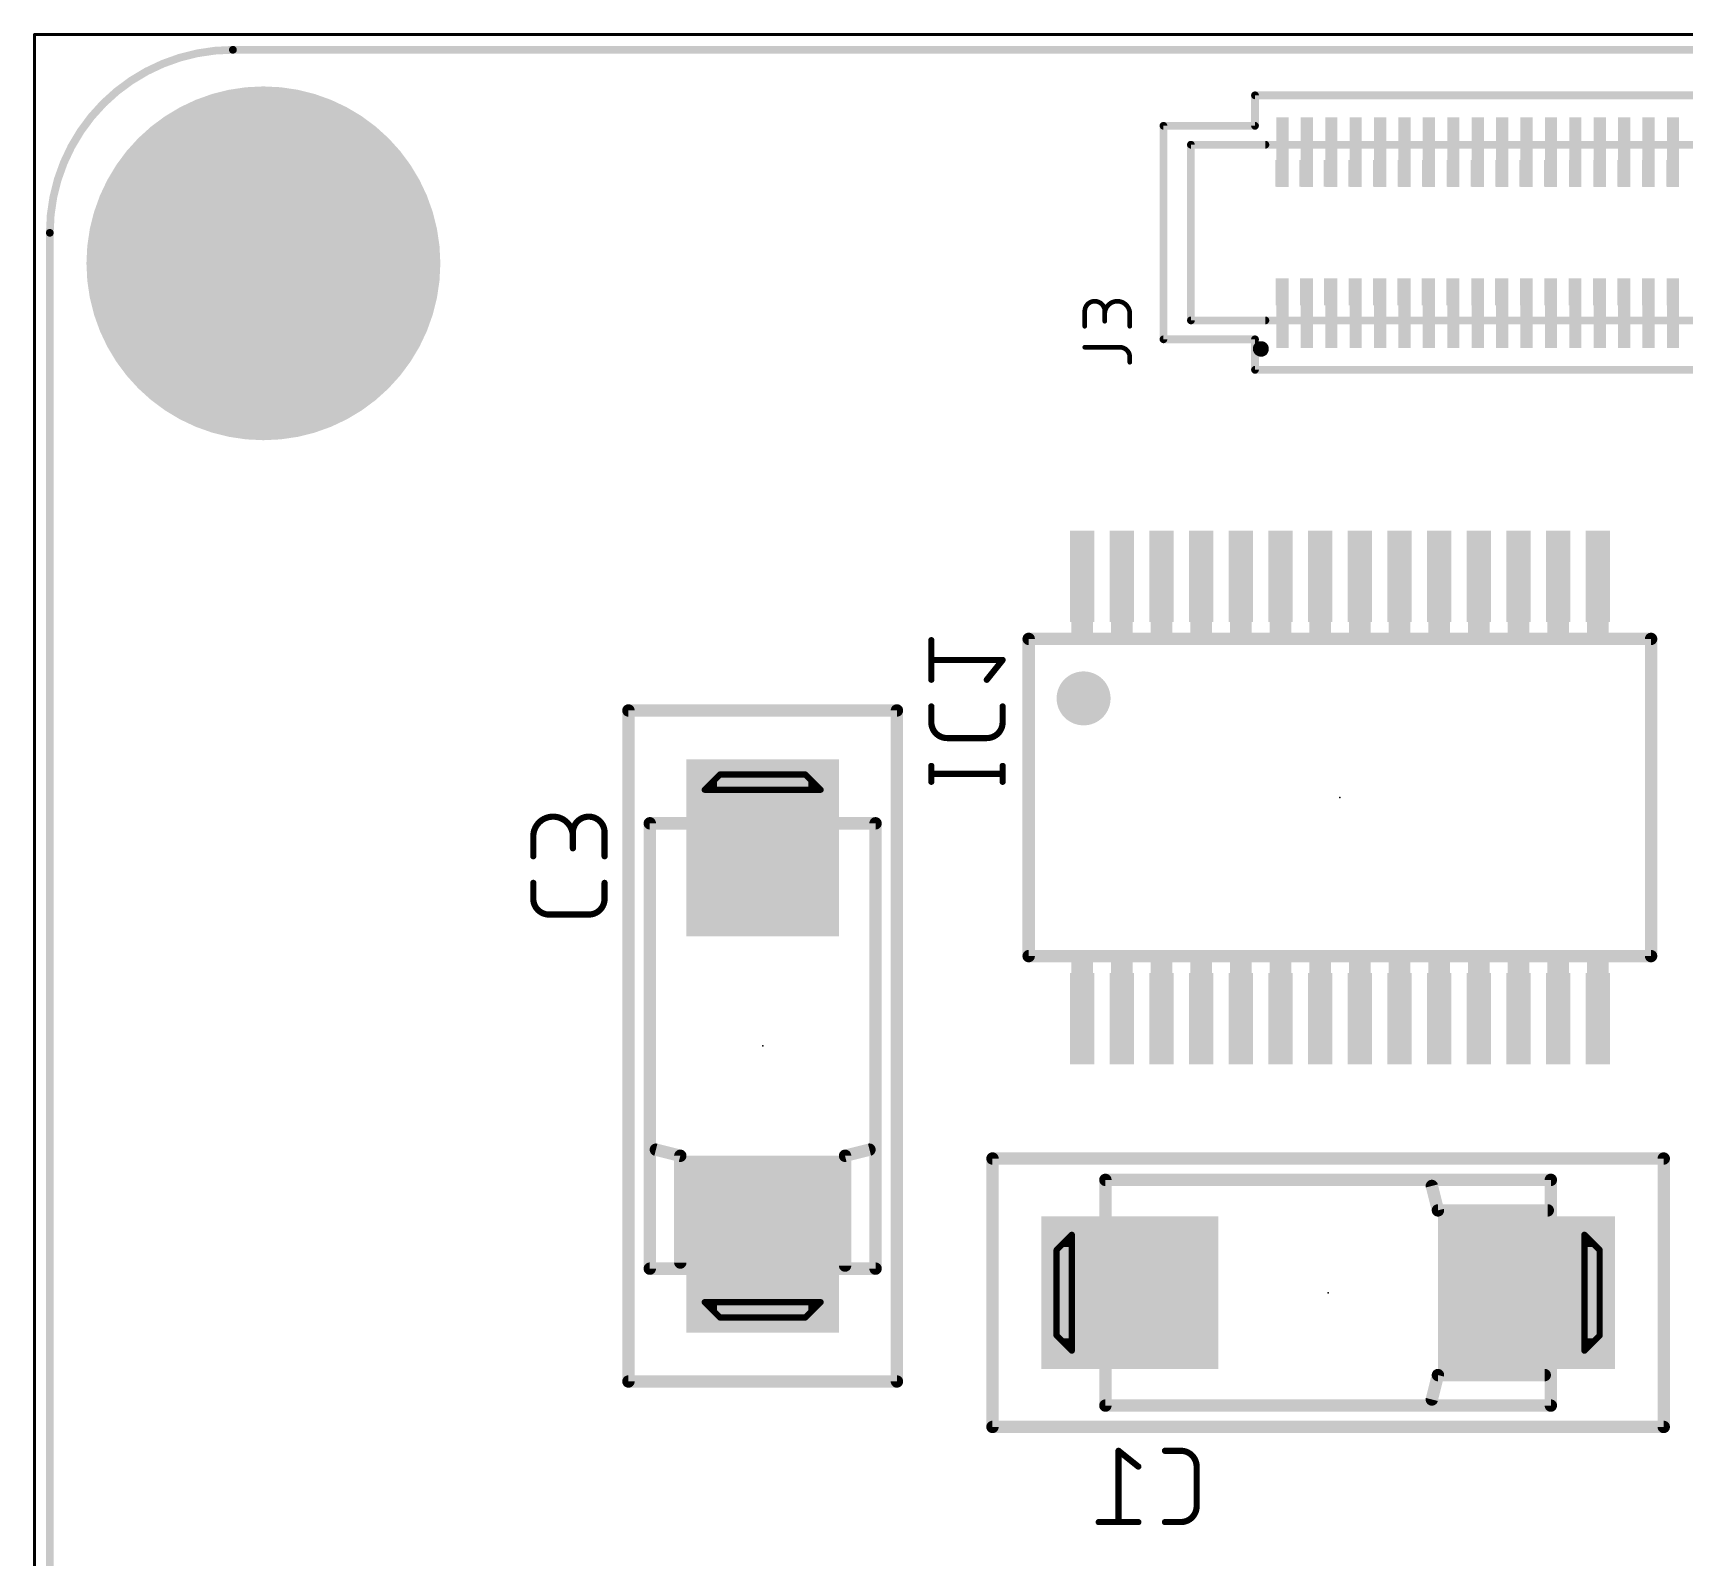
# Model space of a CAD drawing. Extents: x -68 to 70, y -45 to 46.
# Drawn here: x -21.38 to 5.7, y -3.03 to 21.97 of the extents above; entities that cross this region are included whole.
import ezdxf

# ---------------------------------------------------------------- set-up
doc = ezdxf.new("R2010")
doc.units = 0
for name, color, linetype in [('1', 12, 'CONTINUOUS'), ('16', 132, 'CONTINUOUS'), ('17', 110, 'CONTINUOUS'), ('21', 253, 'CONTINUOUS'), ('22', 253, 'CONTINUOUS'), ('24', 53, 'CONTINUOUS'), ('25', 253, 'CONTINUOUS'), ('26', 253, 'CONTINUOUS'), ('39', 12, 'CONTINUOUS'), ('40', 132, 'CONTINUOUS'), ('41', 12, 'CONTINUOUS'), ('43', 110, 'CONTINUOUS'), ('51', 253, 'CONTINUOUS'), ('52', 253, 'CONTINUOUS')]:
    doc.layers.add(name, color=color, linetype=linetype)

# ---------------------------------------------------------------- blocks, each defined once
blk = doc.blocks.new('RECT')
blk.add_solid([(-0.5, -0.5), (0.5, -0.5), (-0.5, 0.5), (0.5, 0.5)])
blk = doc.blocks.new('ROUNDP')
at = {"const_width": 0.5}
blk.add_lwpolyline([(0, -0.25, 1), (0, 0.25, 1), (0, -0.25)], format="xyb", dxfattribs=at)

msp = doc.modelspace()

# ---------------------------------------------------------------- linework, layer by layer
at = {"layer": '21'}
for points, const_width in [([(-18.1, 21.696, 0.4142), (-21.1, 18.696)], 0.127), ([(-18.1, 21.7278, 1), (-18.1, 21.6643)], 0.0635), ([(-18.1, 21.6643, 1), (-18.1, 21.7278)], 0.0635), ([(-2.3682, 20.14, 1), (-2.4318, 20.14)], 0.0635), ([(-2.4, 20.1717, 1), (-2.4, 20.1083)], 0.0635), ([(-21.0683, 18.696, 1), (-21.1318, 18.696)], 0.0635), ([(-21.1318, 18.696, 1), (-21.0683, 18.696)], 0.0635), ([(-2.4318, 17.26, 1), (-2.3682, 17.26)], 0.0635), ([(-2.4, 17.2918, 1), (-2.4, 17.2283)], 0.0635)]:
    msp.add_lwpolyline(points, format="xyb", dxfattribs=dict(at, const_width=const_width))
at = {"layer": '21', "const_width": 0.127}
for points in [[(30.9, 21.696), (-18.1, 21.696)], [(-2.4, 17.26), (-2.4, 20.14)], [(-2.4, 20.14), (20.2, 20.14)], [(-21.1, 18.696), (-21.1, -15.304)], [(20.2, 17.26), (-2.4, 17.26)]]:
    msp.add_lwpolyline(points, dxfattribs=at)
at = {"layer": '22', "const_width": 0.2032}
for points in [[(-5.059, 12.039), (5.141, 12.039)], [(-5.059, 6.839), (-5.059, 12.039)], [(5.141, 12.039), (5.141, 6.839)], [(-11.268, 1.716), (-11.268, 9.016)], [(-7.568, 9.016), (-7.568, 1.716)], [(5.141, 6.839), (-5.059, 6.839)], [(-10.768, 3.566), (-11.168, 3.666)], [(-8.068, 3.566), (-7.668, 3.666)], [(-3.802, 3.171), (3.498, 3.171)], [(1.648, 2.671), (1.548, 3.071)], [(1.648, -0.029), (1.548, -0.429)], [(3.498, -0.529), (-3.802, -0.529)]]:
    msp.add_lwpolyline(points, dxfattribs=at)
at = {"layer": '22'}
for points, const_width in [([(-5.059, 12.0898, 1), (-5.059, 11.9882)], 0.1016), ([(-5.0082, 12.039, 1), (-5.1098, 12.039)], 0.1016), ([(5.1918, 12.039, 1), (5.0902, 12.039)], 0.1016), ([(5.141, 11.9882, 1), (5.141, 12.0898)], 0.1016), ([(-4.159, 10.8429, 1), (-4.159, 11.2851, 1), (-4.159, 10.8429)], 0.4422), ([(-11.2172, 9.016, 1), (-11.3188, 9.016)], 0.1016), ([(-7.5172, 9.016, 1), (-7.6188, 9.016)], 0.1016), ([(-5.059, 6.8898, 1), (-5.059, 6.7882)], 0.1016), ([(-5.1098, 6.839, 1), (-5.0082, 6.839)], 0.1016), ([(5.0902, 6.839, 1), (5.1918, 6.839)], 0.1016), ([(5.141, 6.7882, 1), (5.141, 6.8898)], 0.1016), ([(-11.1557, 3.7153, 1), (-11.1803, 3.6167)], 0.1016), ([(-10.7803, 3.5167, 1), (-10.7557, 3.6153)], 0.1016), ([(-8.0803, 3.6153, 1), (-8.0557, 3.5167)], 0.1016), ([(-7.6557, 3.6167, 1), (-7.6803, 3.7153)], 0.1016), ([(-3.802, 3.2218, 1), (-3.802, 3.1202)], 0.1016), ([(3.498, 3.1202, 1), (3.498, 3.2218)], 0.1016), ([(1.5973, 3.0833, 1), (1.4987, 3.0587)], 0.1016), ([(1.5987, 2.6587, 1), (1.6973, 2.6833)], 0.1016), ([(-11.3188, 1.716, 1), (-11.2172, 1.716)], 0.1016), ([(-7.6188, 1.716, 1), (-7.5172, 1.716)], 0.1016), ([(1.6973, -0.0413, 1), (1.5987, -0.0167)], 0.1016), ([(-3.802, -0.4782, 1), (-3.802, -0.5798)], 0.1016), ([(1.4987, -0.4167, 1), (1.5973, -0.4413)], 0.1016), ([(3.498, -0.5798, 1), (3.498, -0.4782)], 0.1016)]:
    msp.add_lwpolyline(points, format="xyb", dxfattribs=dict(at, const_width=const_width))
at = {"layer": '24'}
for p in [(0.041, 9.439), (-9.418, 5.366), (-0.152, 1.321)]:
    msp.add_point(p, dxfattribs=at)
at = {"layer": '25'}
for points, const_width in [([(-3.8117, 17.4101, 1), (-4.1398, 17.4101)], 0.0762), ([(-3.4016, 17.3691, 1), (-3.8117, 17.3691)], 0.0762), ([(-4.1207, 17.4101, 1), (-4.1588, 17.4101)], 0.0381), ([(-4.1588, 17.4101, 1), (-4.1207, 17.4101)], 0.0381), ([(-3.7926, 17.4101, 1), (-3.8307, 17.4101)], 0.0381), ([(-3.8307, 17.4101, 1), (-3.7926, 17.4101)], 0.0381), ([(-3.8307, 17.3691, 1), (-3.7926, 17.3691)], 0.0381), ([(-3.3826, 17.3691, 1), (-3.4207, 17.3691)], 0.0381), ([(-3.4207, 17.3691, 1), (-3.3826, 17.3691)], 0.0381), ([(-4.1588, 17.164, 1), (-4.1207, 17.164)], 0.0381), ([(-3.8307, 17.2461, 1), (-3.7926, 17.2461)], 0.0381), ([(-3.4207, 17.164, 1), (-3.3826, 17.164)], 0.0381), ([(-4.1398, 16.8391, 1), (-4.1398, 16.801)], 0.0381), ([(-3.4016, 16.656, 0.4142), (-3.5656, 16.82)], 0.0762), ([(-3.5656, 16.8391, 1), (-3.5656, 16.801)], 0.0381), ([(-3.5656, 16.801, 1), (-3.5656, 16.8391)], 0.0381), ([(-3.3826, 16.656, 1), (-3.4207, 16.656)], 0.0381), ([(-3.4207, 16.574, 1), (-3.3826, 16.574)], 0.0381), ([(-3.4206, 16.656, 1), (-3.3825, 16.656)], 0.0381)]:
    msp.add_lwpolyline(points, format="xyb", dxfattribs=dict(at, const_width=const_width))
at = {"layer": '25', "const_width": 0.0762}
for points in [[(-4.1398, 17.164), (-4.1398, 17.4101)], [(-3.8117, 17.4101), (-3.8117, 17.2461)], [(-3.4016, 17.164), (-3.4016, 17.3691)], [(-4.1398, 16.82), (-3.5656, 16.82)], [(-3.4016, 16.656), (-3.4016, 16.574)]]:
    msp.add_lwpolyline(points, dxfattribs=at)
at = {"layer": '26', "const_width": 0.1016}
for points in [[(-6.6542, 11.369), (-6.6542, 12.0181)], [(-5.4858, 11.6935), (-6.6542, 11.6935)], [(-5.7454, 11.369), (-5.4858, 11.6935)], [(-6.6542, 10.9325), (-6.6542, 10.6728)], [(-5.4858, 10.6728), (-5.4858, 10.9325)], [(-6.3946, 10.4132), (-5.7454, 10.4132)], [(-6.6542, 9.6968), (-6.6542, 9.9565)], [(-5.4858, 9.8266), (-6.6542, 9.8266)], [(-5.4858, 9.6968), (-5.4858, 9.9565)], [(-13.1772, 8.4761), (-13.1772, 8.8006)], [(-12.5281, 8.8656), (-12.5281, 8.6059)], [(-12.0088, 8.4761), (-12.0088, 8.8656)], [(-13.1772, 8.0396), (-13.1772, 7.7799)], [(-12.0088, 7.7799), (-12.0088, 8.0396)], [(-12.9176, 7.5203), (-12.2684, 7.5203)], [(-3.2621, -1.5294), (-3.5866, -1.2698)], [(-3.5866, -1.2698), (-3.5866, -2.4382)], [(-2.5659, -1.2698), (-2.8256, -1.2698)], [(-2.3063, -2.1786), (-2.3063, -1.5294)], [(-3.2621, -2.4382), (-3.9112, -2.4382)], [(-2.8256, -2.4382), (-2.5659, -2.4382)]]:
    msp.add_lwpolyline(points, dxfattribs=at)
at = {"layer": '26'}
for points, const_width in [([(-6.6288, 12.0181, 1), (-6.6796, 12.0181)], 0.0508), ([(-6.6542, 11.7189, 1), (-6.6542, 11.6681)], 0.0508), ([(-5.466, 11.6777, 1), (-5.5056, 11.7094)], 0.0508), ([(-5.4858, 11.6681, 1), (-5.4858, 11.7189)], 0.0508), ([(-6.6796, 11.369, 1), (-6.6288, 11.369)], 0.0508), ([(-5.7653, 11.3849, 1), (-5.7256, 11.3531)], 0.0508), ([(-6.6288, 10.9325, 1), (-6.6796, 10.9325)], 0.0508), ([(-5.4604, 10.9325, 1), (-5.5112, 10.9325)], 0.0508), ([(-6.6542, 10.6728, 0.4142), (-6.3946, 10.4132)], 0.1016), ([(-6.6288, 10.6728, 1), (-6.6796, 10.6728)], 0.0508), ([(-6.6796, 10.6728, 1), (-6.6288, 10.6728)], 0.0508), ([(-5.7454, 10.4132, 0.4142), (-5.4858, 10.6728)], 0.1016), ([(-5.4604, 10.6728, 1), (-5.5112, 10.6728)], 0.0508), ([(-5.5112, 10.6728, 1), (-5.4604, 10.6728)], 0.0508), ([(-6.3946, 10.4386, 1), (-6.3946, 10.3878)], 0.0508), ([(-6.3946, 10.3878, 1), (-6.3946, 10.4386)], 0.0508), ([(-5.7454, 10.4386, 1), (-5.7454, 10.3878)], 0.0508), ([(-5.7454, 10.3878, 1), (-5.7454, 10.4386)], 0.0508), ([(-6.6288, 9.9565, 1), (-6.6796, 9.9565)], 0.0508), ([(-6.6542, 9.852, 1), (-6.6542, 9.8012)], 0.0508), ([(-5.4604, 9.9565, 1), (-5.5112, 9.9565)], 0.0508), ([(-5.4858, 9.8012, 1), (-5.4858, 9.852)], 0.0508), ([(-6.6796, 9.6968, 1), (-6.6288, 9.6968)], 0.0508), ([(-5.5112, 9.6968, 1), (-5.4604, 9.6968)], 0.0508), ([(-12.5281, 8.8006, 1), (-13.1772, 8.8006)], 0.1016), ([(-12.0088, 8.8656, 1), (-12.5281, 8.8656)], 0.1016), ([(-13.1518, 8.8006, 1), (-13.2026, 8.8006)], 0.0508), ([(-13.2026, 8.8006, 1), (-13.1518, 8.8006)], 0.0508), ([(-12.5027, 8.8656, 1), (-12.5535, 8.8656)], 0.0508), ([(-12.5535, 8.8656, 1), (-12.5027, 8.8656)], 0.0508), ([(-12.5535, 8.8006, 1), (-12.5027, 8.8006)], 0.0508), ([(-11.9834, 8.8656, 1), (-12.0342, 8.8656)], 0.0508), ([(-12.0342, 8.8656, 1), (-11.9834, 8.8656)], 0.0508), ([(-13.2026, 8.4761, 1), (-13.1518, 8.4761)], 0.0508), ([(-12.5535, 8.6059, 1), (-12.5027, 8.6059)], 0.0508), ([(-12.0342, 8.4761, 1), (-11.9834, 8.4761)], 0.0508), ([(-13.1518, 8.0396, 1), (-13.2026, 8.0396)], 0.0508), ([(-11.9834, 8.0396, 1), (-12.0342, 8.0396)], 0.0508), ([(-13.1772, 7.7799, 0.4142), (-12.9176, 7.5203)], 0.1016), ([(-13.1518, 7.7799, 1), (-13.2026, 7.7799)], 0.0508), ([(-13.2026, 7.7799, 1), (-13.1518, 7.7799)], 0.0508), ([(-12.2684, 7.5203, 0.4142), (-12.0088, 7.7799)], 0.1016), ([(-11.9834, 7.7799, 1), (-12.0342, 7.7799)], 0.0508), ([(-12.0342, 7.7799, 1), (-11.9834, 7.7799)], 0.0508), ([(-12.9176, 7.5457, 1), (-12.9176, 7.4949)], 0.0508), ([(-12.9176, 7.4949, 1), (-12.9176, 7.5457)], 0.0508), ([(-12.2684, 7.5457, 1), (-12.2684, 7.4949)], 0.0508), ([(-12.2684, 7.4949, 1), (-12.2684, 7.5457)], 0.0508), ([(-3.5708, -1.25, 1), (-3.6025, -1.2896)], 0.0508), ([(-3.5612, -1.2698, 1), (-3.612, -1.2698)], 0.0508), ([(-2.8256, -1.2444, 1), (-2.8256, -1.2952)], 0.0508), ([(-2.3063, -1.5294, 0.4142), (-2.5659, -1.2698)], 0.1016), ([(-2.5659, -1.2444, 1), (-2.5659, -1.2952)], 0.0508), ([(-2.5659, -1.2952, 1), (-2.5659, -1.2444)], 0.0508), ([(-3.278, -1.5493, 1), (-3.2462, -1.5096)], 0.0508), ([(-2.2809, -1.5294, 1), (-2.3317, -1.5294)], 0.0508), ([(-2.3317, -1.5294, 1), (-2.2809, -1.5294)], 0.0508), ([(-2.5659, -2.4382, 0.4142), (-2.3063, -2.1786)], 0.1016), ([(-2.2809, -2.1786, 1), (-2.3317, -2.1786)], 0.0508), ([(-2.3317, -2.1786, 1), (-2.2809, -2.1786)], 0.0508), ([(-3.9112, -2.4128, 1), (-3.9112, -2.4636)], 0.0508), ([(-3.612, -2.4382, 1), (-3.5612, -2.4382)], 0.0508), ([(-3.2621, -2.4636, 1), (-3.2621, -2.4128)], 0.0508), ([(-2.8256, -2.4128, 1), (-2.8256, -2.4636)], 0.0508), ([(-2.5659, -2.4128, 1), (-2.5659, -2.4636)], 0.0508), ([(-2.5659, -2.4636, 1), (-2.5659, -2.4128)], 0.0508)]:
    msp.add_lwpolyline(points, format="xyb", dxfattribs=dict(at, const_width=const_width))
at = {"layer": '39'}
for points, const_width in [([(34.15, 21.946), (-21.35, 21.946)], 0.05), ([(-21.35, 21.946), (-21.35, -18.554)], 0.05), ([(19.15, 20.95), (-1.35, 20.95)], 0.127), ([(-1.35, 20.95), (-1.35, 20.45)], 0.127), ([(-1.35, 20.45), (-2.85, 20.45)], 0.127), ([(-2.85, 20.45), (-2.85, 16.95)], 0.127), ([(-2.85, 16.95), (-1.35, 16.95)], 0.127), ([(-1.35, 16.95), (-1.35, 16.45)], 0.127), ([(-1.35, 16.45), (19.15, 16.45)], 0.127)]:
    msp.add_lwpolyline(points, dxfattribs=dict(at, const_width=const_width))
for points, const_width in [([(-21.35, 21.9585, 1), (-21.35, 21.9335)], 0.025), ([(-21.3375, 21.946, 1), (-21.3625, 21.946)], 0.025), ([(-1.3183, 20.95, 1), (-1.3818, 20.95)], 0.0635), ([(-1.35, 20.9817, 1), (-1.35, 20.9183)], 0.0635), ([(-2.8182, 20.45, 1), (-2.8818, 20.45)], 0.0635), ([(-2.85, 20.4817, 1), (-2.85, 20.4183)], 0.0635), ([(-1.3818, 20.45, 1), (-1.3183, 20.45)], 0.0635), ([(-1.35, 20.4183, 1), (-1.35, 20.4817)], 0.0635), ([(-2.8818, 16.95, 1), (-2.8182, 16.95)], 0.0635), ([(-2.85, 16.9817, 1), (-2.85, 16.9183)], 0.0635), ([(-1.3183, 16.95, 1), (-1.3818, 16.95)], 0.0635), ([(-1.35, 16.9183, 1), (-1.35, 16.9817)], 0.0635), ([(-1.35, 16.4817, 1), (-1.35, 16.4183)], 0.0635), ([(-1.3818, 16.45, 1), (-1.3183, 16.45)], 0.0635)]:
    msp.add_lwpolyline(points, format="xyb", dxfattribs=dict(at, const_width=const_width))
at = {"layer": '40', "const_width": 0.2032}
for points in [[(-11.618, 10.866), (-7.218, 10.866)], [(-11.618, 10.866), (-11.618, -0.134)], [(-7.218, 10.866), (-7.218, -0.134)], [(-5.652, -0.879), (-5.652, 3.521)], [(-5.652, 3.521), (5.348, 3.521)], [(5.348, -0.879), (5.348, 3.521)], [(-11.618, -0.134), (-7.218, -0.134)], [(-5.652, -0.879), (5.348, -0.879)]]:
    msp.add_lwpolyline(points, dxfattribs=at)
at = {"layer": '40', "const_width": 0.1016}
for points in [[(-11.618, 10.9168, 1), (-11.618, 10.8152)], [(-11.5672, 10.866, 1), (-11.6688, 10.866)], [(-7.1672, 10.866, 1), (-7.2688, 10.866)], [(-7.218, 10.8152, 1), (-7.218, 10.9168)], [(-5.6012, 3.521, 1), (-5.7028, 3.521)], [(-5.652, 3.5718, 1), (-5.652, 3.4702)], [(5.3988, 3.521, 1), (5.2972, 3.521)], [(5.348, 3.4702, 1), (5.348, 3.5718)], [(-11.618, -0.0832, 1), (-11.618, -0.1848)], [(-11.6688, -0.134, 1), (-11.5672, -0.134)], [(-7.2688, -0.134, 1), (-7.1672, -0.134)], [(-7.218, -0.1848, 1), (-7.218, -0.0832)], [(-5.652, -0.8282, 1), (-5.652, -0.9298)], [(5.348, -0.9298, 1), (5.348, -0.8282)], [(-5.7028, -0.879, 1), (-5.6012, -0.879)], [(5.2972, -0.879, 1), (5.3988, -0.879)]]:
    msp.add_lwpolyline(points, format="xyb", dxfattribs=at)
at = {"layer": '51'}
for points, const_width in [([(-18.1, 21.696, 0.4142), (-21.1, 18.696)], 0.127), ([(-18.1, 21.7278, 1), (-18.1, 21.6643)], 0.0635), ([(-18.1, 21.6643, 1), (-18.1, 21.7278)], 0.0635), ([(-2.3682, 20.14, 1), (-2.4318, 20.14)], 0.0635), ([(-2.4, 20.1717, 1), (-2.4, 20.1083)], 0.0635), ([(-1.18, 20.1083, 1), (-1.18, 20.1717)], 0.0635), ([(-21.0683, 18.696, 1), (-21.1318, 18.696)], 0.0635), ([(-21.1318, 18.696, 1), (-21.0683, 18.696)], 0.0635), ([(-2.4318, 17.26, 1), (-2.3682, 17.26)], 0.0635), ([(-2.4, 17.2918, 1), (-2.4, 17.2283)], 0.0635), ([(-1.18, 17.2283, 1), (-1.18, 17.2918)], 0.0635), ([(-1.26, 16.8572, 1), (-1.26, 16.7322)], 0.125), ([(-1.1869, 16.7947, 1), (-1.3119, 16.7947)], 0.125), ([(-1.3119, 16.7894, 1), (-1.1869, 16.7894)], 0.125), ([(-1.2494, 16.7322, 1), (-1.2494, 16.8572)], 0.125)]:
    msp.add_lwpolyline(points, format="xyb", dxfattribs=dict(at, const_width=const_width))
for points, const_width in [([(30.9, 21.696), (-18.1, 21.696)], 0.127), ([(-2.4, 17.26), (-2.4, 20.14)], 0.127), ([(-2.4, 20.14), (-1.18, 20.14)], 0.127), ([(-21.1, 18.696), (-21.1, -15.304)], 0.127), ([(-1.18, 17.26), (-2.4, 17.26)], 0.127), ([(-1.26, 16.7947), (-1.2494, 16.7947)], 0.25), ([(-1.2494, 16.7947), (-1.2494, 16.7894)], 0.25)]:
    msp.add_lwpolyline(points, dxfattribs=dict(at, const_width=const_width))
at = {"layer": '52'}
for points, const_width in [([(-10.368, 9.566), (-10.118, 9.816)], 0.1016), ([(-10.168, 9.666), (-8.668, 9.666)], 0.2032), ([(-10.118, 9.816), (-8.718, 9.816)], 0.1016), ([(-8.718, 9.816), (-8.468, 9.566)], 0.1016), ([(-8.468, 9.566), (-10.368, 9.566)], 0.1016), ([(-11.268, 9.016), (-7.568, 9.016)], 0.2032), ([(-10.768, 1.816), (-10.768, 3.566)], 0.2032), ([(-8.068, 1.766), (-8.068, 3.566)], 0.2032), ([(-3.802, -0.529), (-3.802, 3.171)], 0.2032), ([(3.498, 3.171), (3.498, -0.529)], 0.2032), ([(3.448, 2.671), (1.648, 2.671)], 0.2032), ([(-4.602, 2.021), (-4.352, 2.271)], 0.1016), ([(-4.452, 0.571), (-4.452, 2.071)], 0.2032), ([(-4.352, 2.271), (-4.352, 0.371)], 0.1016), ([(4.048, 2.271), (4.298, 2.021)], 0.1016), ([(4.048, 0.371), (4.048, 2.271)], 0.1016), ([(4.148, 2.071), (4.148, 0.571)], 0.2032), ([(-4.602, 0.621), (-4.602, 2.021)], 0.1016), ([(4.298, 2.021), (4.298, 0.621)], 0.1016), ([(-7.568, 1.716), (-11.268, 1.716)], 0.2032), ([(-10.118, 0.916), (-10.368, 1.166)], 0.1016), ([(-10.368, 1.166), (-8.468, 1.166)], 0.1016), ([(-8.668, 1.066), (-10.168, 1.066)], 0.2032), ([(-8.468, 1.166), (-8.718, 0.916)], 0.1016), ([(-8.718, 0.916), (-10.118, 0.916)], 0.1016), ([(-4.352, 0.371), (-4.602, 0.621)], 0.1016), ([(4.298, 0.621), (4.048, 0.371)], 0.1016), ([(3.398, -0.029), (1.648, -0.029)], 0.2032)]:
    msp.add_lwpolyline(points, dxfattribs=dict(at, const_width=const_width))
for points, const_width in [([(-10.168, 9.7168, 1), (-10.168, 9.6152)], 0.1016), ([(-10.118, 9.8414, 1), (-10.118, 9.7906)], 0.0508), ([(-10.1, 9.798, 1), (-10.136, 9.834)], 0.0508), ([(-8.7, 9.834, 1), (-8.736, 9.798)], 0.0508), ([(-8.718, 9.7906, 1), (-8.718, 9.8414)], 0.0508), ([(-8.668, 9.6152, 1), (-8.668, 9.7168)], 0.1016), ([(-10.386, 9.584, 1), (-10.35, 9.548)], 0.0508), ([(-10.368, 9.5914, 1), (-10.368, 9.5406)], 0.0508), ([(-8.486, 9.548, 1), (-8.45, 9.584)], 0.0508), ([(-8.468, 9.5406, 1), (-8.468, 9.5914)], 0.0508), ([(-11.268, 9.0668, 1), (-11.268, 8.9652)], 0.1016), ([(-7.568, 8.9652, 1), (-7.568, 9.0668)], 0.1016), ([(-10.7172, 3.566, 1), (-10.8188, 3.566)], 0.1016), ([(-8.0172, 3.566, 1), (-8.1188, 3.566)], 0.1016), ([(-3.7512, 3.171, 1), (-3.8528, 3.171)], 0.1016), ([(3.5488, 3.171, 1), (3.4472, 3.171)], 0.1016), ([(1.648, 2.7218, 1), (1.648, 2.6202)], 0.1016), ([(3.448, 2.6202, 1), (3.448, 2.7218)], 0.1016), ([(-4.4012, 2.071, 1), (-4.5028, 2.071)], 0.1016), ([(-4.3266, 2.271, 1), (-4.3774, 2.271)], 0.0508), ([(-4.334, 2.253, 1), (-4.37, 2.289)], 0.0508), ([(4.066, 2.289, 1), (4.03, 2.253)], 0.0508), ([(4.0734, 2.271, 1), (4.0226, 2.271)], 0.0508), ([(4.1988, 2.071, 1), (4.0972, 2.071)], 0.1016), ([(-4.62, 2.039, 1), (-4.584, 2.003)], 0.0508), ([(-4.5766, 2.021, 1), (-4.6274, 2.021)], 0.0508), ([(4.3234, 2.021, 1), (4.2726, 2.021)], 0.0508), ([(4.28, 2.003, 1), (4.316, 2.039)], 0.0508), ([(-11.268, 1.7668, 1), (-11.268, 1.6652)], 0.1016), ([(-10.8188, 1.816, 1), (-10.7172, 1.816)], 0.1016), ([(-8.1188, 1.766, 1), (-8.0172, 1.766)], 0.1016), ([(-7.568, 1.6652, 1), (-7.568, 1.7668)], 0.1016), ([(-10.35, 1.184, 1), (-10.386, 1.148)], 0.0508), ([(-10.368, 1.1914, 1), (-10.368, 1.1406)], 0.0508), ([(-10.168, 1.1168, 1), (-10.168, 1.0152)], 0.1016), ([(-8.668, 1.0152, 1), (-8.668, 1.1168)], 0.1016), ([(-8.45, 1.148, 1), (-8.486, 1.184)], 0.0508), ([(-8.468, 1.1406, 1), (-8.468, 1.1914)], 0.0508), ([(-10.118, 0.9414, 1), (-10.118, 0.8906)], 0.0508), ([(-10.136, 0.898, 1), (-10.1, 0.934)], 0.0508), ([(-8.736, 0.934, 1), (-8.7, 0.898)], 0.0508), ([(-8.718, 0.8906, 1), (-8.718, 0.9414)], 0.0508), ([(-4.584, 0.639, 1), (-4.62, 0.603)], 0.0508), ([(-4.6274, 0.621, 1), (-4.5766, 0.621)], 0.0508), ([(-4.5028, 0.571, 1), (-4.4012, 0.571)], 0.1016), ([(4.0972, 0.571, 1), (4.1988, 0.571)], 0.1016), ([(4.2726, 0.621, 1), (4.3234, 0.621)], 0.0508), ([(4.316, 0.603, 1), (4.28, 0.639)], 0.0508), ([(-4.3774, 0.371, 1), (-4.3266, 0.371)], 0.0508), ([(-4.37, 0.353, 1), (-4.334, 0.389)], 0.0508), ([(4.03, 0.389, 1), (4.066, 0.353)], 0.0508), ([(4.0226, 0.371, 1), (4.0734, 0.371)], 0.0508), ([(1.648, 0.0218, 1), (1.648, -0.0798)], 0.1016), ([(3.398, -0.0798, 1), (3.398, 0.0218)], 0.1016), ([(-3.8528, -0.529, 1), (-3.7512, -0.529)], 0.1016), ([(3.4472, -0.529, 1), (3.5488, -0.529)], 0.1016)]:
    msp.add_lwpolyline(points, format="xyb", dxfattribs=dict(at, const_width=const_width))

# ---------------------------------------------------------------- block references
at = {"layer": '1', "xscale": 0.2, "yscale": 0.7}
for p in [(-0.9, 20.24), (-0.5, 20.24), (-0.1, 20.24), (0.3, 20.24), (0.7, 20.24), (1.1, 20.24), (1.5, 20.24), (1.9, 20.24), (2.3, 20.24), (2.7, 20.24), (3.1, 20.24), (3.5, 20.24), (3.9, 20.24), (4.3, 20.24), (4.7, 20.24), (5.1, 20.24), (5.5, 20.24)]:
    msp.add_blockref('RECT', p, dxfattribs=at)
at = {"layer": '1', "xscale": 0.2, "yscale": 0.7, "rotation": 180}
for p in [(-0.9, 20.236), (-0.5, 20.236), (-0.1, 20.236), (0.3, 20.236), (0.7, 20.236), (1.1, 20.236), (1.5, 20.236), (1.9, 20.236), (2.3, 20.236), (2.7, 20.236), (3.1, 20.236), (3.5, 20.236), (3.9, 20.236), (4.3, 20.236), (4.7, 20.236), (5.1, 20.236), (5.5, 20.236), (-0.9, 17.16), (-0.9, 17.156), (-0.5, 17.16), (-0.5, 17.156), (-0.1, 17.16), (-0.1, 17.156), (0.3, 17.16), (0.3, 17.156), (0.7, 17.16), (0.7, 17.156), (1.1, 17.16), (1.1, 17.156), (1.5, 17.16), (1.5, 17.156), (1.9, 17.16), (1.9, 17.156), (2.3, 17.16), (2.3, 17.156), (2.7, 17.16), (2.7, 17.156), (3.1, 17.16), (3.1, 17.156), (3.5, 17.16), (3.5, 17.156), (3.9, 17.16), (3.9, 17.156), (4.3, 17.16), (4.3, 17.156), (4.7, 17.16), (4.7, 17.156), (5.1, 17.16), (5.1, 17.156), (5.5, 17.16), (5.5, 17.156)]:
    msp.add_blockref('RECT', p, dxfattribs=at)
at = {"layer": '16'}
for p, xscale, yscale in [((-4.184, 13.064), 0.4, 1.5), ((-3.534, 13.064), 0.4, 1.5), ((-2.884, 13.064), 0.4, 1.5), ((-2.234, 13.064), 0.4, 1.5), ((-1.584, 13.064), 0.4, 1.5), ((-0.934, 13.064), 0.4, 1.5), ((-0.284, 13.064), 0.4, 1.5), ((0.366, 13.064), 0.4, 1.5), ((1.016, 13.064), 0.4, 1.5), ((1.666, 13.064), 0.4, 1.5), ((2.316, 13.064), 0.4, 1.5), ((2.966, 13.064), 0.4, 1.5), ((3.616, 13.064), 0.4, 1.5), ((4.266, 13.064), 0.4, 1.5), ((-4.184, 5.814), 0.4, 1.5), ((-3.534, 5.814), 0.4, 1.5), ((-2.884, 5.814), 0.4, 1.5), ((-2.234, 5.814), 0.4, 1.5), ((-1.584, 5.814), 0.4, 1.5), ((-0.934, 5.814), 0.4, 1.5), ((-0.284, 5.814), 0.4, 1.5), ((0.366, 5.814), 0.4, 1.5), ((1.016, 5.814), 0.4, 1.5), ((1.666, 5.814), 0.4, 1.5), ((2.316, 5.814), 0.4, 1.5), ((2.966, 5.814), 0.4, 1.5), ((3.616, 5.814), 0.4, 1.5), ((4.266, 5.814), 0.4, 1.5), ((-3.402, 1.321), 2.9, 2.5), ((3.098, 1.321), 2.9, 2.5)]:
    msp.add_blockref('RECT', p, dxfattribs=dict(at, xscale=xscale, yscale=yscale))
at = {"layer": '16', "xscale": 2.9, "yscale": 2.5, "rotation": 270}
for p in [(-9.418, 8.616), (-9.418, 2.116)]:
    msp.add_blockref('RECT', p, dxfattribs=at)
at = {"layer": '17', "xscale": 5.8, "yscale": 5.8, "rotation": 180}
msp.add_blockref('ROUNDP', (-17.6, 18.196), dxfattribs=at)
msp.add_blockref('ROUNDP', (-17.6, 18.196), dxfattribs=at)
at = {"layer": '39'}
for p, xscale, yscale in [((-0.9072, 19.6705), 0.2144, 0.4389), ((-0.5124, 19.671), 0.2247, 0.438), ((-0.1118, 19.671), 0.2236, 0.4381), ((0.2905, 19.6708), 0.2189, 0.4384), ((0.6909, 19.6708), 0.2181, 0.4384), ((1.094, 19.6706), 0.2119, 0.4389), ((1.494, 19.6706), 0.212, 0.4388), ((1.8948, 19.6705), 0.2103, 0.4389), ((2.2925, 19.6708), 0.2151, 0.4383), ((2.6948, 19.6706), 0.2105, 0.4388), ((3.091, 19.6711), 0.218, 0.4377), ((3.4933, 19.6709), 0.2134, 0.4382), ((3.8973, 19.6704), 0.2054, 0.4392), ((4.2976, 19.6704), 0.2048, 0.4392), ((4.6949, 19.6709), 0.2101, 0.4382), ((5.0949, 19.671), 0.2102, 0.438), ((5.496, 19.6709), 0.2081, 0.4383)]:
    msp.add_blockref('RECT', p, dxfattribs=dict(at, xscale=xscale, yscale=yscale))
at = {"layer": '39', "rotation": 180}
for p, xscale, yscale in [((-0.9069, 17.7292), 0.2139, 0.4417), ((-0.5072, 17.7291), 0.2145, 0.4418), ((-0.1108, 17.7286), 0.2216, 0.4428), ((0.2924, 17.729), 0.2152, 0.4421), ((0.6907, 17.7287), 0.2185, 0.4427), ((1.0903, 17.7285), 0.2194, 0.4429), ((1.4913, 17.7286), 0.2174, 0.4428), ((1.8931, 17.7288), 0.2138, 0.4423), ((2.297, 17.7295), 0.206, 0.4411), ((2.6905, 17.7282), 0.219, 0.4436), ((3.0974, 17.7295), 0.2052, 0.441), ((3.4945, 17.7288), 0.211, 0.4424), ((3.895, 17.7288), 0.2099, 0.4423), ((4.2954, 17.7288), 0.2091, 0.4423), ((4.6935, 17.7282), 0.2131, 0.4436), ((5.0957, 17.7287), 0.2086, 0.4426), ((5.4973, 17.7291), 0.2055, 0.4419)]:
    msp.add_blockref('RECT', p, dxfattribs=dict(at, xscale=xscale, yscale=yscale))
at = {"layer": '41', "xscale": 0.2, "yscale": 0.44, "rotation": 180}
for p in [(-0.9, 19.666), (-0.5, 19.666), (-0.1, 19.666), (0.3, 19.666), (0.7, 19.666), (1.1, 19.666), (1.5, 19.666), (1.9, 19.666), (2.3, 19.666), (2.7, 19.666), (3.1, 19.666), (3.5, 19.666), (3.9, 19.666), (4.3, 19.666), (4.7, 19.666), (5.1, 19.666), (5.5, 19.666), (-0.9, 17.726), (-0.5, 17.726), (-0.1, 17.726), (0.3, 17.726), (0.7, 17.726), (1.1, 17.726), (1.5, 17.726), (1.9, 17.726), (2.3, 17.726), (2.7, 17.726), (3.1, 17.726), (3.5, 17.726), (3.9, 17.726), (4.3, 17.726), (4.7, 17.726), (5.1, 17.726), (5.5, 17.726)]:
    msp.add_blockref('RECT', p, dxfattribs=at)
at = {"layer": '43', "xscale": 0.2, "yscale": 0.44, "rotation": 180}
for p in [(-0.9, 19.666), (-0.5, 19.666), (-0.1, 19.666), (0.3, 19.666), (0.7, 19.666), (1.1, 19.666), (1.5, 19.666), (1.9, 19.666), (2.3, 19.666), (2.7, 19.666), (3.1, 19.666), (3.5, 19.666), (3.9, 19.666), (4.3, 19.666), (4.7, 19.666), (5.1, 19.666), (5.5, 19.666), (-0.9, 17.726), (-0.5, 17.726), (-0.1, 17.726), (0.3, 17.726), (0.7, 17.726), (1.1, 17.726), (1.5, 17.726), (1.9, 17.726), (2.3, 17.726), (2.7, 17.726), (3.1, 17.726), (3.5, 17.726), (3.9, 17.726), (4.3, 17.726), (4.7, 17.726), (5.1, 17.726), (5.5, 17.726)]:
    msp.add_blockref('RECT', p, dxfattribs=at)
at = {"layer": '52'}
for p, xscale, yscale in [((-4.184, 12.7283), 0.3556, 1.2954), ((-3.5341, 12.7283), 0.3556, 1.2954), ((-2.8841, 12.7283), 0.3556, 1.2954), ((-2.2341, 12.7283), 0.3556, 1.2954), ((-1.5841, 12.7283), 0.3556, 1.2954), ((-0.9341, 12.7283), 0.3556, 1.2954), ((-0.2841, 12.7283), 0.3556, 1.2954), ((0.3661, 12.7283), 0.3556, 1.2954), ((1.0161, 12.7283), 0.3556, 1.2954), ((1.6661, 12.7283), 0.3556, 1.2954), ((2.3161, 12.7283), 0.3556, 1.2954), ((2.9661, 12.7283), 0.3556, 1.2954), ((3.6161, 12.7283), 0.3556, 1.2954), ((4.266, 12.7283), 0.3556, 1.2954), ((-4.184, 6.1497), 0.3556, 1.2954), ((-3.5341, 6.1497), 0.3556, 1.2954), ((-2.8841, 6.1497), 0.3556, 1.2954), ((-2.2341, 6.1497), 0.3556, 1.2954), ((-1.5841, 6.1497), 0.3556, 1.2954), ((-0.9341, 6.1497), 0.3556, 1.2954), ((-0.2841, 6.1497), 0.3556, 1.2954), ((0.3661, 6.1497), 0.3556, 1.2954), ((1.0161, 6.1497), 0.3556, 1.2954), ((1.6661, 6.1497), 0.3556, 1.2954), ((2.3161, 6.1497), 0.3556, 1.2954), ((2.9661, 6.1497), 0.3556, 1.2954), ((3.6161, 6.1497), 0.3556, 1.2954), ((4.266, 6.1497), 0.3556, 1.2954), ((-3.127, 1.321), 2.35, 2), ((2.823, 1.321), 2.35, 2)]:
    msp.add_blockref('RECT', p, dxfattribs=dict(at, xscale=xscale, yscale=yscale))
at = {"layer": '52', "xscale": 2.35, "yscale": 2, "rotation": 270}
for p in [(-9.418, 8.341), (-9.418, 2.391)]:
    msp.add_blockref('RECT', p, dxfattribs=at)

doc.saveas('drawing.dxf')
